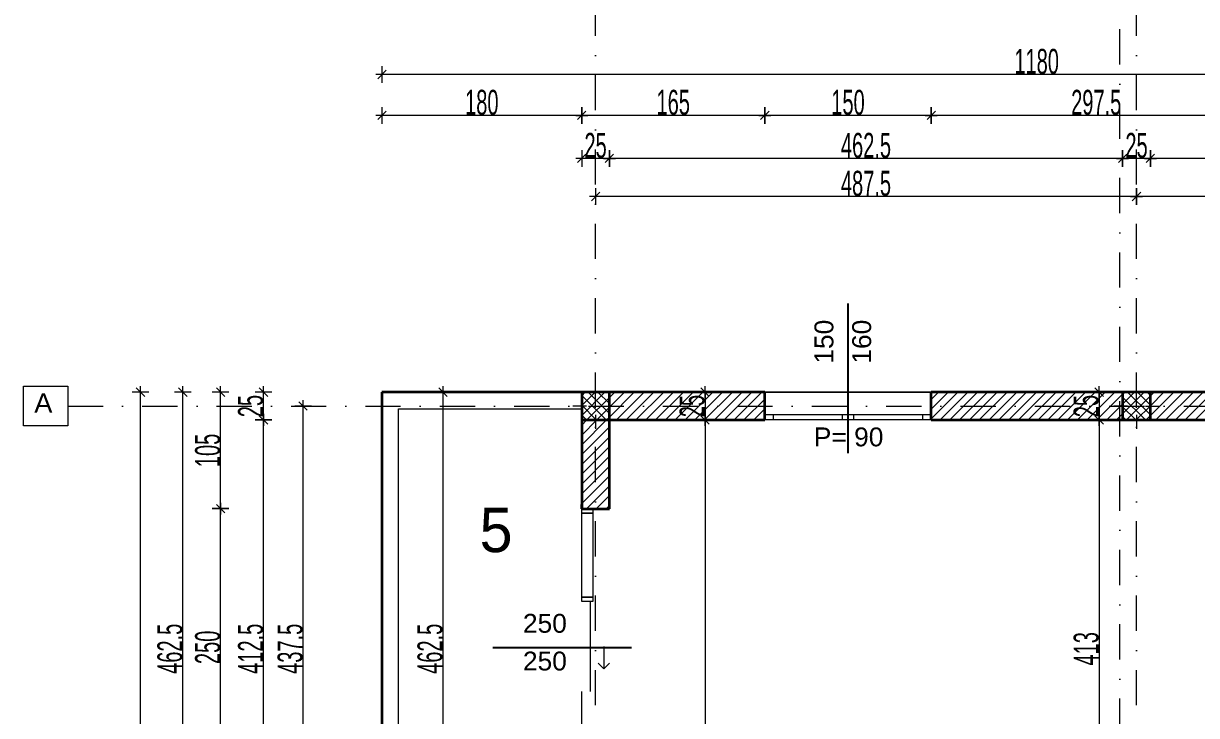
# Model space of a CAD drawing. Header units: millimetres. Extents: x -115530 to 122462, y -34508 to 119375.
# Drawn here: x -20716 to -10144, y 106046 to 112284 of the extents above; entities that cross this region are included whole.
import ezdxf

# ---------------------------------------------------------------- set-up
doc = ezdxf.new("R2010")
doc.units = ezdxf.units.MM
doc.header["$MEASUREMENT"] = 0
doc.linetypes.add('Dot & Dashed', pattern=[670.277762, 317.5, -176.388889, 0, -176.388874])
for name, color, linetype, lineweight in [('dimenzija', 7, 'Continuous', 13), ('dimenzuja vnatre', 251, 'Continuous', 9), ('New_Structural - Bearing_Pen_No__20', 1, 'Continuous', 0), ('New_Structural - Bearing_Pen_No__27', 7, 'Continuous', 25), ('New_Structural - Bearing_Pen_No__7', 7, 'Continuous', 35), ('PECAT-4', 10, 'Continuous', 13)]:
    doc.layers.add(name, color=color, linetype=linetype, lineweight=lineweight)
for name, color, linetype, lineweight, true_color in [('HATCH 2', 7, 'Continuous', 9, 0x575757), ('Marker - Section_Pen_No__85', 7, 'Continuous', 13, 0xaaaaaa), ('New_Structural - Bearing_Pen_No__168', 7, 'Continuous', 13, 0x6a6a6a), ('New_Structural - Bearing_Pen_No__23', 7, 'Continuous', 25, 0xbf7340), ('New_Structural - Bearing_Pen_No__3', 7, 'Continuous', 18, 0xff6600), ('New_Structural - Bearing_Pen_No__5', 7, 'Continuous', 25, 0x40a5ff), ('New_Structural - Bearing_Pen_No__8', 7, 'Continuous', 35, 0xa80f02), ('New_Structural - Bearing_Pen_No__87', 7, 'Continuous', 13, 0x6a6a6a), ('OSKI', 7, 'Continuous', 20, 0x156a84)]:
    doc.layers.add(name, color=color, linetype=linetype, lineweight=lineweight, true_color=true_color)
doc.styles.add('GENERATED_STYLE_1', font='arial.ttf')
doc.styles.add('PLATEIA', font='CGSAPPS.shx', dxfattribs={"width": 0.6})
doc.styles.add('SWISS', font='MCSWISB.TTF')
doc.dimstyles.new('100v', dxfattribs={"dimtxt": 225, "dimasz": 1, "dimexe": 0.18, "dimexo": 0.0625, "dimgap": 4, "dimtad": 1, "dimdec": 0, "dimlfac": 0.1, "dimzin": 12, "dimdsep": 46, "dimtxsty": 'PLATEIA', "dimblk": 'A$C321216CB', "dimcen": 0.09, "dimse1": 1, "dimse2": 1, "dimclrd": 256, "dimclrt": 256, "dimadec": 3, "dimazin": 0, "dimtfac": 1, "dimtdec": 0, "dimtix": 1, "dimtmove": 2, "dimatfit": 3, "dimldrblk": 'A$C321216CB', "dimfxl": 1, "dimtolj": 1, "dimtzin": 0, "dimlwd": -1, "dimarcsym": 0})
pattern_1 = [(45, (-112822.756, 83915.69), (-44.194174, 44.194174), [])]
pattern_2 = [(45, (-112822.756, 83915.69), (-44.194174, 44.194174), []), (135, (-112822.756, 83915.69), (-44.194174, -44.194174), [])]

# ---------------------------------------------------------------- blocks, each defined once
blk = doc.blocks.new('A$C321216CB')
for p, q in [((-54, 0), (54, 0)), ((-38, -38), (38, 38)), ((0, -75), (0, 75))]:
    blk.add_line(p, q)
blk = doc.blocks.new('*D810')
at = {"layer": 'DEFPOINTS', "color": 0, "transparency": 16777216}
for p in [(-10685, 110725), (-5810, 110291), (-10685, 109185)]:
    blk.add_point(p, dxfattribs=at)
at = {"layer": 'dimenzija', "transparency": 16777216}
blk.add_line((-5811, 110725), (-10684, 110725), dxfattribs=at)
at = {"layer": 'dimenzija', "transparency": 16777216, "rotation": 180}
blk.add_blockref('A$C321216CB', (-10685, 110725), dxfattribs=at)
at = {"layer": 'dimenzija', "transparency": 16777216}
blk.add_blockref('A$C321216CB', (-5810, 110725), dxfattribs=at)
at = {"layer": 'dimenzija', "transparency": 16777216, "insert": (-8248, 110842), "char_height": 225, "attachment_point": 5, "style": 'PLATEIA'}
blk.add_mtext('\\A1;487.5', dxfattribs=at)
blk = doc.blocks.new('*D812')
at = {"layer": 'DEFPOINTS', "color": 0, "transparency": 16777216}
for p in [(-10560, 111068), (-10560, 108961), (-5935, 108961)]:
    blk.add_point(p, dxfattribs=at)
at = {"layer": 'dimenzija', "transparency": 16777216}
blk.add_line((-5936, 111068), (-10559, 111068), dxfattribs=at)
at = {"layer": 'dimenzija', "transparency": 16777216, "rotation": 180}
blk.add_blockref('A$C321216CB', (-10560, 111068), dxfattribs=at)
at = {"layer": 'dimenzija', "transparency": 16777216}
blk.add_blockref('A$C321216CB', (-5935, 111068), dxfattribs=at)
at = {"layer": 'dimenzija', "transparency": 16777216, "insert": (-8248, 111184), "char_height": 225, "attachment_point": 5, "style": 'PLATEIA'}
blk.add_mtext('\\A1;462.5', dxfattribs=at)
blk = doc.blocks.new('*D813')
at = {"layer": 'DEFPOINTS', "color": 0, "transparency": 16777216}
for p in [(-15560, 110725), (-15560, 110091), (-10685, 109185)]:
    blk.add_point(p, dxfattribs=at)
at = {"layer": 'dimenzija', "transparency": 16777216}
blk.add_line((-10686, 110725), (-15559, 110725), dxfattribs=at)
at = {"layer": 'dimenzija', "transparency": 16777216, "rotation": 180}
blk.add_blockref('A$C321216CB', (-15560, 110725), dxfattribs=at)
at = {"layer": 'dimenzija', "transparency": 16777216}
blk.add_blockref('A$C321216CB', (-10685, 110725), dxfattribs=at)
at = {"layer": 'dimenzija', "transparency": 16777216, "insert": (-13123, 110842), "char_height": 225, "attachment_point": 5, "style": 'PLATEIA'}
blk.add_mtext('\\A1;487.5', dxfattribs=at)
blk = doc.blocks.new('*D814')
at = {"layer": 'DEFPOINTS', "color": 0, "transparency": 16777216}
for p in [(-10810, 111068), (-10810, 108961), (-10560, 108961)]:
    blk.add_point(p, dxfattribs=at)
at = {"layer": 'dimenzija', "transparency": 16777216}
blk.add_line((-10561, 111068), (-10809, 111068), dxfattribs=at)
at = {"layer": 'dimenzija', "transparency": 16777216, "rotation": 180}
blk.add_blockref('A$C321216CB', (-10810, 111068), dxfattribs=at)
at = {"layer": 'dimenzija', "transparency": 16777216}
blk.add_blockref('A$C321216CB', (-10560, 111068), dxfattribs=at)
at = {"layer": 'dimenzija', "transparency": 16777216, "insert": (-10685, 111184), "char_height": 225, "attachment_point": 5, "style": 'PLATEIA'}
blk.add_mtext('\\A1;25', dxfattribs=at)
blk = doc.blocks.new('*D815')
at = {"layer": 'DEFPOINTS', "color": 0, "transparency": 16777216}
for p in [(-15435, 111068), (-15435, 108961), (-10810, 108961)]:
    blk.add_point(p, dxfattribs=at)
at = {"layer": 'dimenzija', "transparency": 16777216}
blk.add_line((-10811, 111068), (-15434, 111068), dxfattribs=at)
at = {"layer": 'dimenzija', "transparency": 16777216, "rotation": 180}
blk.add_blockref('A$C321216CB', (-15435, 111068), dxfattribs=at)
at = {"layer": 'dimenzija', "transparency": 16777216}
blk.add_blockref('A$C321216CB', (-10810, 111068), dxfattribs=at)
at = {"layer": 'dimenzija', "transparency": 16777216, "insert": (-13123, 111184), "char_height": 225, "attachment_point": 5, "style": 'PLATEIA'}
blk.add_mtext('\\A1;462.5', dxfattribs=at)
blk = doc.blocks.new('*D816')
at = {"layer": 'DEFPOINTS', "color": 0, "transparency": 16777216}
for p in [(-15685, 111068), (-15685, 108961), (-15435, 108961)]:
    blk.add_point(p, dxfattribs=at)
at = {"layer": 'dimenzija', "transparency": 16777216}
blk.add_line((-15436, 111068), (-15684, 111068), dxfattribs=at)
at = {"layer": 'dimenzija', "transparency": 16777216, "rotation": 180}
blk.add_blockref('A$C321216CB', (-15685, 111068), dxfattribs=at)
at = {"layer": 'dimenzija', "transparency": 16777216}
blk.add_blockref('A$C321216CB', (-15435, 111068), dxfattribs=at)
at = {"layer": 'dimenzija', "transparency": 16777216, "insert": (-15560, 111184), "char_height": 225, "attachment_point": 5, "style": 'PLATEIA'}
blk.add_mtext('\\A1;25', dxfattribs=at)
blk = doc.blocks.new('*D817')
at = {"layer": 'DEFPOINTS', "color": 0, "transparency": 16777216}
for p in [(-17485, 111824), (-17485, 108961), (-5685, 108961)]:
    blk.add_point(p, dxfattribs=at)
at = {"layer": 'dimenzija', "transparency": 16777216}
blk.add_line((-5686, 111824), (-17484, 111824), dxfattribs=at)
at = {"layer": 'dimenzija', "transparency": 16777216, "rotation": 180}
blk.add_blockref('A$C321216CB', (-17485, 111824), dxfattribs=at)
at = {"layer": 'dimenzija', "transparency": 16777216}
blk.add_blockref('A$C321216CB', (-5685, 111824), dxfattribs=at)
at = {"layer": 'dimenzija', "transparency": 16777216, "insert": (-11585, 111941), "char_height": 225, "attachment_point": 5, "style": 'PLATEIA'}
blk.add_mtext('\\A1;1180', dxfattribs=at)
blk = doc.blocks.new('*D827')
at = {"layer": 'DEFPOINTS', "color": 0, "transparency": 16777216}
for p in [(-18196, 108836), (-15987, 108836), (-15867, 104461)]:
    blk.add_point(p, dxfattribs=at)
at = {"layer": 'dimenzija', "transparency": 16777216}
blk.add_line((-18196, 104462), (-18196, 108835), dxfattribs=at)
for p, rotation in [((-18196, 108836), 90), ((-18196, 104461), 270)]:
    blk.add_blockref('A$C321216CB', p, dxfattribs=dict(at, rotation=rotation))
at = {"layer": 'dimenzija', "transparency": 16777216, "insert": (-18312, 106648), "char_height": 225, "attachment_point": 5, "rotation": 90, "style": 'PLATEIA'}
blk.add_mtext('\\A1;437.5', dxfattribs=at)
blk = doc.blocks.new('*D831')
at = {"layer": 'DEFPOINTS', "color": 0, "transparency": 16777216}
for p in [(-18552, 108711), (-15685, 108711), (-15685, 104586)]:
    blk.add_point(p, dxfattribs=at)
at = {"layer": 'dimenzija', "transparency": 16777216}
blk.add_line((-18552, 104587), (-18552, 108710), dxfattribs=at)
for p, rotation in [((-18552, 108711), 90), ((-18552, 104586), 270)]:
    blk.add_blockref('A$C321216CB', p, dxfattribs=dict(at, rotation=rotation))
at = {"layer": 'dimenzija', "transparency": 16777216, "insert": (-18668, 106648), "char_height": 225, "attachment_point": 5, "rotation": 90, "style": 'PLATEIA'}
blk.add_mtext('\\A1;412.5', dxfattribs=at)
blk = doc.blocks.new('*D832')
at = {"layer": 'DEFPOINTS', "color": 0, "transparency": 16777216}
for p in [(-18552, 108961), (-15685, 108961), (-15685, 108711)]:
    blk.add_point(p, dxfattribs=at)
at = {"layer": 'dimenzija', "transparency": 16777216}
blk.add_line((-18552, 108712), (-18552, 108960), dxfattribs=at)
for p, rotation in [((-18552, 108961), 90), ((-18552, 108711), 270)]:
    blk.add_blockref('A$C321216CB', p, dxfattribs=dict(at, rotation=rotation))
at = {"layer": 'dimenzija', "transparency": 16777216, "insert": (-18668, 108836), "char_height": 225, "attachment_point": 5, "rotation": 90, "style": 'PLATEIA'}
blk.add_mtext('\\A1;25', dxfattribs=at)
blk = doc.blocks.new('*D890')
at = {"layer": 'DEFPOINTS', "color": 0, "transparency": 16777216}
for p in [(-16934, 108961), (-16847, 108961), (-16847, 104336)]:
    blk.add_point(p, dxfattribs=at)
at = {"layer": 'dimenzija', "transparency": 16777216}
blk.add_line((-16934, 104337), (-16934, 108960), dxfattribs=at)
for p, rotation in [((-16934, 108961), 90), ((-16934, 104336), 270)]:
    blk.add_blockref('A$C321216CB', p, dxfattribs=dict(at, rotation=rotation))
at = {"layer": 'dimenzija', "transparency": 16777216, "insert": (-17051, 106648), "char_height": 225, "attachment_point": 5, "rotation": 90, "style": 'PLATEIA'}
blk.add_mtext('\\A1;462.5', dxfattribs=at)
blk = doc.blocks.new('*D896')
at = {"layer": 'DEFPOINTS', "color": 0, "transparency": 16777216}
for p in [(-18939, 107911), (-15685, 107911), (-15685, 105411)]:
    blk.add_point(p, dxfattribs=at)
at = {"layer": 'dimenzija', "transparency": 16777216}
blk.add_line((-18939, 105412), (-18939, 107910), dxfattribs=at)
for p, rotation in [((-18939, 107911), 90), ((-18939, 105411), 270)]:
    blk.add_blockref('A$C321216CB', p, dxfattribs=dict(at, rotation=rotation))
at = {"layer": 'dimenzija', "transparency": 16777216, "insert": (-19055, 106661), "char_height": 225, "attachment_point": 5, "rotation": 90, "style": 'PLATEIA'}
blk.add_mtext('\\A1;250', dxfattribs=at)
blk = doc.blocks.new('*D897')
at = {"layer": 'DEFPOINTS', "color": 0, "transparency": 16777216}
for p in [(-18939, 108961), (-15685, 108961), (-15685, 107911)]:
    blk.add_point(p, dxfattribs=at)
at = {"layer": 'dimenzija', "transparency": 16777216}
blk.add_line((-18939, 107912), (-18939, 108960), dxfattribs=at)
for p, rotation in [((-18939, 108961), 90), ((-18939, 107911), 270)]:
    blk.add_blockref('A$C321216CB', p, dxfattribs=dict(at, rotation=rotation))
at = {"layer": 'dimenzija', "transparency": 16777216, "insert": (-19055, 108436), "char_height": 225, "attachment_point": 5, "rotation": 90, "style": 'PLATEIA'}
blk.add_mtext('\\A1;105', dxfattribs=at)
blk = doc.blocks.new('*D899')
at = {"layer": 'DEFPOINTS', "color": 0, "transparency": 16777216}
for p in [(-19279, 108961), (-17485, 108961), (-16264, 104336)]:
    blk.add_point(p, dxfattribs=at)
at = {"layer": 'dimenzija', "transparency": 16777216}
blk.add_line((-19279, 104337), (-19279, 108960), dxfattribs=at)
for p, rotation in [((-19279, 108961), 90), ((-19279, 104336), 270)]:
    blk.add_blockref('A$C321216CB', p, dxfattribs=dict(at, rotation=rotation))
at = {"layer": 'dimenzija', "transparency": 16777216, "insert": (-19395, 106648), "char_height": 225, "attachment_point": 5, "rotation": 90, "style": 'PLATEIA'}
blk.add_mtext('\\A1;462.5', dxfattribs=at)
blk = doc.blocks.new('*D784')
at = {"layer": 'DEFPOINTS', "color": 0, "transparency": 16777216}
for p in [(-19661, 108961), (-15685, 108961), (-15685, 99961)]:
    blk.add_point(p, dxfattribs=at)
at = {"layer": 'dimenzija', "transparency": 16777216}
blk.add_line((-19661, 99962), (-19661, 108960), dxfattribs=at)
for p, rotation in [((-19661, 108961), 90), ((-19661, 99961), 270)]:
    blk.add_blockref('A$C321216CB', p, dxfattribs=dict(at, rotation=rotation))
at = {"layer": 'dimenzija', "transparency": 16777216, "insert": (-19777, 104461), "char_height": 225, "attachment_point": 5, "rotation": 90, "style": 'PLATEIA'}
blk.add_mtext('\\A1;900', dxfattribs=at)
blk = doc.blocks.new('*D880')
at = {"layer": 'DEFPOINTS', "color": 0, "transparency": 16777216}
for p in [(-12535, 111456), (-12535, 108861), (-9560, 108861)]:
    blk.add_point(p, dxfattribs=at)
at = {"layer": 'dimenzija', "transparency": 16777216}
blk.add_line((-9561, 111456), (-12534, 111456), dxfattribs=at)
at = {"layer": 'dimenzija', "transparency": 16777216, "rotation": 180}
blk.add_blockref('A$C321216CB', (-12535, 111456), dxfattribs=at)
at = {"layer": 'dimenzija', "transparency": 16777216}
blk.add_blockref('A$C321216CB', (-9560, 111456), dxfattribs=at)
at = {"layer": 'dimenzija', "transparency": 16777216, "insert": (-11048, 111572), "char_height": 225, "attachment_point": 5, "style": 'PLATEIA'}
blk.add_mtext('\\A1;297.5', dxfattribs=at)
blk = doc.blocks.new('*D881')
at = {"layer": 'DEFPOINTS', "color": 0, "transparency": 16777216}
for p in [(-14035, 111456), (-14035, 108861), (-12535, 108861)]:
    blk.add_point(p, dxfattribs=at)
at = {"layer": 'dimenzija', "transparency": 16777216}
blk.add_line((-12536, 111456), (-14034, 111456), dxfattribs=at)
at = {"layer": 'dimenzija', "transparency": 16777216, "rotation": 180}
blk.add_blockref('A$C321216CB', (-14035, 111456), dxfattribs=at)
at = {"layer": 'dimenzija', "transparency": 16777216}
blk.add_blockref('A$C321216CB', (-12535, 111456), dxfattribs=at)
at = {"layer": 'dimenzija', "transparency": 16777216, "insert": (-13285, 111572), "char_height": 225, "attachment_point": 5, "style": 'PLATEIA'}
blk.add_mtext('\\A1;150', dxfattribs=at)
blk = doc.blocks.new('*D882')
at = {"layer": 'DEFPOINTS', "color": 0, "transparency": 16777216}
for p in [(-15685, 111456), (-15685, 108961), (-14035, 108861)]:
    blk.add_point(p, dxfattribs=at)
at = {"layer": 'dimenzija', "transparency": 16777216}
blk.add_line((-14036, 111456), (-15684, 111456), dxfattribs=at)
at = {"layer": 'dimenzija', "transparency": 16777216, "rotation": 180}
blk.add_blockref('A$C321216CB', (-15685, 111456), dxfattribs=at)
at = {"layer": 'dimenzija', "transparency": 16777216}
blk.add_blockref('A$C321216CB', (-14035, 111456), dxfattribs=at)
at = {"layer": 'dimenzija', "transparency": 16777216, "insert": (-14860, 111572), "char_height": 225, "attachment_point": 5, "style": 'PLATEIA'}
blk.add_mtext('\\A1;165', dxfattribs=at)
blk = doc.blocks.new('*D785')
at = {"layer": 'DEFPOINTS', "color": 0, "transparency": 16777216}
for p in [(-17485, 111456), (-17485, 108961), (-15685, 108961)]:
    blk.add_point(p, dxfattribs=at)
at = {"layer": 'dimenzija', "transparency": 16777216}
blk.add_line((-15686, 111456), (-17484, 111456), dxfattribs=at)
at = {"layer": 'dimenzija', "transparency": 16777216, "rotation": 180}
blk.add_blockref('A$C321216CB', (-17485, 111456), dxfattribs=at)
at = {"layer": 'dimenzija', "transparency": 16777216}
blk.add_blockref('A$C321216CB', (-15685, 111456), dxfattribs=at)
at = {"layer": 'dimenzija', "transparency": 16777216, "insert": (-16585, 111572), "char_height": 225, "attachment_point": 5, "style": 'PLATEIA'}
blk.add_mtext('\\A1;180', dxfattribs=at)
blk = doc.blocks.new('*D927')
at = {"layer": 'DEFPOINTS', "color": 0, "transparency": 16777216}
for p in [(-14241, 108961), (-14573, 108711), (-14241, 108711)]:
    blk.add_point(p, dxfattribs=at)
at = {"layer": 'dimenzuja vnatre', "transparency": 16777216}
blk.add_line((-14573, 108960), (-14573, 108712), dxfattribs=at)
for p, rotation in [((-14573, 108961), 90), ((-14573, 108711), 270)]:
    blk.add_blockref('A$C321216CB', p, dxfattribs=dict(at, rotation=rotation))
at = {"layer": 'dimenzuja vnatre', "transparency": 16777216, "insert": (-14689, 108836), "char_height": 225, "attachment_point": 5, "rotation": 90, "style": 'PLATEIA'}
blk.add_mtext('\\A1;25', dxfattribs=at)
blk = doc.blocks.new('*D928')
at = {"layer": 'DEFPOINTS', "color": 0, "transparency": 16777216}
for p in [(-14241, 108711), (-14573, 100211), (-13025, 100211)]:
    blk.add_point(p, dxfattribs=at)
at = {"layer": 'dimenzuja vnatre', "transparency": 16777216}
blk.add_line((-14573, 108710), (-14573, 100212), dxfattribs=at)
for p, rotation in [((-14573, 108711), 90), ((-14573, 100211), 270)]:
    blk.add_blockref('A$C321216CB', p, dxfattribs=dict(at, rotation=rotation))
at = {"layer": 'dimenzuja vnatre', "transparency": 16777216, "insert": (-14689, 104461), "char_height": 225, "attachment_point": 5, "rotation": 90, "style": 'PLATEIA'}
blk.add_mtext('\\A1;850', dxfattribs=at)
blk = doc.blocks.new('*D940')
at = {"layer": 'DEFPOINTS', "color": 0, "transparency": 16777216}
for p in [(-10906, 108961), (-11022, 108711), (-10906, 108711)]:
    blk.add_point(p, dxfattribs=at)
at = {"layer": 'dimenzuja vnatre', "transparency": 16777216}
blk.add_line((-11022, 108960), (-11022, 108712), dxfattribs=at)
for p, rotation in [((-11022, 108961), 90), ((-11022, 108711), 270)]:
    blk.add_blockref('A$C321216CB', p, dxfattribs=dict(at, rotation=rotation))
at = {"layer": 'dimenzuja vnatre', "transparency": 16777216, "insert": (-11138, 108836), "char_height": 225, "attachment_point": 5, "rotation": 90, "style": 'PLATEIA'}
blk.add_mtext('\\A1;25', dxfattribs=at)
blk = doc.blocks.new('*D941')
at = {"layer": 'DEFPOINTS', "color": 0, "transparency": 16777216}
for p in [(-10906, 108711), (-11022, 104586), (-10810, 104586)]:
    blk.add_point(p, dxfattribs=at)
at = {"layer": 'dimenzuja vnatre', "transparency": 16777216}
blk.add_line((-11022, 108710), (-11022, 104587), dxfattribs=at)
for p, rotation in [((-11022, 108711), 90), ((-11022, 104586), 270)]:
    blk.add_blockref('A$C321216CB', p, dxfattribs=dict(at, rotation=rotation))
at = {"layer": 'dimenzuja vnatre', "transparency": 16777216, "insert": (-11138, 106648), "char_height": 225, "attachment_point": 5, "rotation": 90, "style": 'PLATEIA'}
blk.add_mtext('\\A1;413', dxfattribs=at)

msp = doc.modelspace()

# ---------------------------------------------------------------- hatches: boundary and pattern name
at = {"layer": 'HATCH 2', "linetype": 'Continuous', "lineweight": 13}
h = msp.add_hatch(dxfattribs=at)
h.set_pattern_fill('ANSI37', color=256, scale=500, style=0)
h.set_pattern_definition(pattern_2)
h.paths.add_polyline_path([(-15435.19, 108960.73), (-15685.19, 108960.73), (-15685.19, 108710.73), (-15435.19, 108710.73)])
h = msp.add_hatch(dxfattribs=at)
h.set_pattern_fill('ANSI37', color=256, scale=500, style=0)
h.set_pattern_definition(pattern_2)
h.paths.add_polyline_path([(-10560.19, 108960.73), (-10810.19, 108960.73), (-10810.19, 108710.73), (-10560.19, 108710.73)])
at = {"layer": 'New_Structural - Bearing_Pen_No__168', "linetype": 'Continuous', "lineweight": 13, "true_color": 0x9ea0a3}
h = msp.add_hatch(dxfattribs=at)
h.set_pattern_fill('ANSI31', color=253, scale=500, style=0)
h.set_pattern_definition(pattern_1)
h.paths.add_polyline_path([(-14035.19, 108710.73), (-14035.19, 108960.73), (-15435.19, 108960.73), (-15435.19, 108710.73)])
h = msp.add_hatch(dxfattribs=at)
h.set_pattern_fill('ANSI31', color=253, scale=500, style=0)
h.set_pattern_definition(pattern_1)
h.paths.add_polyline_path([(-10810.19, 108710.73), (-10810.19, 108960.73), (-12535.19, 108960.73), (-12535.19, 108710.73)])
h = msp.add_hatch(dxfattribs=at)
h.set_pattern_fill('ANSI31', color=253, scale=500, style=0)
h.set_pattern_definition(pattern_1)
h.paths.add_polyline_path([(-9560.19, 108710.73), (-9560.19, 108960.73), (-10560.19, 108960.73), (-10560.19, 108710.73)])
h = msp.add_hatch(dxfattribs=at)
h.set_pattern_fill('ANSI31', color=253, scale=500, style=0)
h.set_pattern_definition(pattern_1)
h.paths.add_polyline_path([(-15435.19, 108710.73), (-15685.19, 108710.73), (-15685.19, 107910.73), (-15435.19, 107910.73)])

# ---------------------------------------------------------------- linework, layer by layer
at = {"layer": 'dimenzija'}
msp.add_lwpolyline([(-17485.19, 108960.73), (-5685.19, 108960.73)], dxfattribs=at)
at = {"layer": 'Marker - Section_Pen_No__85', "color": 253, "linetype": 'Dot & Dashed', "lineweight": 13, "true_color": 0xaaaaaa}
msp.add_line((-10834.66, 94484.93), (-10834.66, 113584.17), dxfattribs=at)
at = {"layer": 'New_Structural - Bearing_Pen_No__20', "color": 1, "linetype": 'Continuous', "lineweight": 0}
for p, q in [((-15560.19, 108915.73), (-15560.19, 109040.73)), ((-10685.19, 108915.73), (-10685.19, 109040.73)), ((-15640.19, 108835.73), (-15765.19, 108835.73)), ((-15480.19, 108835.73), (-15355.19, 108835.73)), ((-10765.19, 108835.73), (-10890.19, 108835.73)), ((-10605.19, 108835.73), (-10480.19, 108835.73)), ((-15560.19, 108755.73), (-15560.19, 108630.73)), ((-10685.19, 108755.73), (-10685.19, 108630.73))]:
    msp.add_line(p, q, dxfattribs=at)
for p in [(-15560.19, 108835.73), (-10685.19, 108835.73)]:
    msp.add_point(p, dxfattribs=at)
at = {"layer": 'New_Structural - Bearing_Pen_No__23', "color": 30, "linetype": 'Continuous', "lineweight": 20, "true_color": 0xff6600}
for p, q in [((-14035.19, 108760.73), (-13960.19, 108760.73)), ((-13960.19, 108710.73), (-14035.19, 108710.73)), ((-13960.19, 108760.73), (-13960.19, 108710.73)), ((-13335.19, 108710.73), (-13335.19, 108760.73)), ((-13335.19, 108760.73), (-13285.19, 108760.73)), ((-13285.19, 108710.73), (-13335.19, 108710.73)), ((-13285.19, 108760.73), (-13235.19, 108760.73)), ((-13235.19, 108710.73), (-13285.19, 108710.73)), ((-13235.19, 108760.73), (-13235.19, 108710.73)), ((-12610.19, 108710.73), (-12610.19, 108760.73)), ((-12610.19, 108760.73), (-12535.19, 108760.73)), ((-12535.19, 108710.73), (-12610.19, 108710.73)), ((-15685.19, 107870.73), (-15685.19, 107910.73)), ((-15685.19, 107910.73), (-15585.19, 107910.73)), ((-15585.19, 107870.73), (-15685.19, 107870.73)), ((-15585.19, 107910.73), (-15585.19, 107870.73)), ((-15685.19, 107074.49), (-15685.19, 107114.49)), ((-15685.19, 107114.49), (-15585.19, 107114.49)), ((-15585.19, 107114.49), (-15585.19, 107074.49)), ((-15585.19, 107074.49), (-15685.19, 107074.49))]:
    msp.add_line(p, q, dxfattribs=at)
msp.add_lwpolyline([(-15585.19, 107870.73), (-15585.19, 107114.49), (-15685.19, 107114.49), (-15685.19, 107870.73)], close=True, dxfattribs=at)
at = {"layer": 'New_Structural - Bearing_Pen_No__27', "color": 7, "linetype": 'Continuous', "lineweight": 35}
for p, q in [((-14035.19, 108760.73), (-14035.19, 108960.73)), ((-14035.19, 108760.73), (-14035.19, 108960.73)), ((-12535.19, 108760.73), (-12535.19, 108960.73)), ((-12535.19, 108760.73), (-12535.19, 108960.73)), ((-14035.19, 108710.73), (-14035.19, 108760.73)), ((-14035.19, 108710.73), (-14035.19, 108760.73)), ((-14035.19, 108710.73), (-14035.19, 108760.73)), ((-12535.19, 108710.73), (-12535.19, 108760.73)), ((-12535.19, 108710.73), (-12535.19, 108760.73)), ((-12535.19, 108710.73), (-12535.19, 108760.73)), ((-15685.19, 107910.73), (-15685.19, 107947.73)), ((-15685.19, 107910.73), (-15685.19, 107947.73)), ((-15685.19, 107910.73), (-15685.19, 107947.73)), ((-15435.19, 107910.73), (-15435.19, 107947.73)), ((-15435.19, 107910.73), (-15435.19, 107947.73)), ((-15435.19, 107910.73), (-15435.19, 107947.73)), ((-15685.19, 107910.73), (-15585.19, 107910.73)), ((-15685.19, 107910.73), (-15585.19, 107910.73)), ((-15685.19, 107910.73), (-15585.19, 107910.73)), ((-15585.19, 107910.73), (-15435.19, 107910.73)), ((-15585.19, 107910.73), (-15435.19, 107910.73)), ((-15585.19, 107910.73), (-15435.19, 107910.73))]:
    msp.add_line(p, q, dxfattribs=at)
for points in [[(-17485.19, 108960.73), (-17485.19, 108810.73)], [(-15685.19, 108960.73), (-17485.19, 108960.73)], [(-14035.19, 108960.73), (-15435.19, 108960.73)], [(-10810.19, 108960.73), (-12535.19, 108960.73)], [(-9560.19, 108960.73), (-10560.19, 108960.73)], [(-17485.19, 108810.73), (-17485.19, 104485.73)], [(-15685.19, 108710.73), (-15685.19, 107910.73)], [(-15435.19, 108710.73), (-14035.19, 108710.73)], [(-15435.19, 107910.73), (-15435.19, 108710.73)], [(-12535.19, 108710.73), (-10810.19, 108710.73)], [(-10560.19, 108710.73), (-9560.19, 108710.73)]]:
    msp.add_lwpolyline(points, dxfattribs=at)
at = {"layer": 'New_Structural - Bearing_Pen_No__3', "color": 30, "linetype": 'Continuous', "lineweight": 18, "true_color": 0xff6600}
for p, q in [((-12535.19, 108960.73), (-14035.19, 108960.73)), ((-12535.19, 108710.73), (-14035.19, 108710.73)), ((-13960.19, 108760.73), (-13335.19, 108760.73)), ((-13335.19, 108710.73), (-13960.19, 108710.73)), ((-13235.19, 108760.73), (-12610.19, 108760.73)), ((-12610.19, 108710.73), (-13235.19, 108710.73)), ((-15605.19, 106262.61), (-15605.19, 107074.49)), ((-15485.19, 106668.55), (-15485.19, 106468.55)), ((-15485.19, 106468.55), (-15535.19, 106518.55)), ((-15485.19, 106468.55), (-15435.19, 106518.55)), ((-15685.19, 105450.73), (-15685.19, 106262.61))]:
    msp.add_line(p, q, dxfattribs=at)
at = {"layer": 'New_Structural - Bearing_Pen_No__5', "color": 161, "linetype": 'Continuous', "lineweight": 25, "true_color": 0x40a5ff}
for p, q in [((-13285.19, 109760.73), (-13285.19, 108410.73)), ((-16485.19, 106660.73), (-15235.19, 106660.73))]:
    msp.add_line(p, q, dxfattribs=at)
at = {"layer": 'New_Structural - Bearing_Pen_No__8', "color": 14, "linetype": 'Continuous', "lineweight": 35, "true_color": 0xa80f02}
for points in [[(-15435.19, 108960.73), (-15685.19, 108960.73), (-15685.19, 108710.73), (-15435.19, 108710.73)], [(-10560.19, 108960.73), (-10810.19, 108960.73), (-10810.19, 108710.73), (-10560.19, 108710.73)]]:
    msp.add_lwpolyline(points, close=True, dxfattribs=at)
at = {"layer": 'New_Structural - Bearing_Pen_No__87', "color": 251, "linetype": 'Continuous', "lineweight": 20, "true_color": 0x6a6a6a}
for points in [[(-17335.19, 108810.73), (-15685.19, 108810.73)], [(-17335.19, 104485.73), (-17335.19, 108810.73)]]:
    msp.add_lwpolyline(points, dxfattribs=at)
at = {"layer": 'OSKI', "linetype": 'Dot & Dashed'}
for p, q in [((-15560.19, 96753.97), (-15560.19, 113035.14)), ((-10685.19, 96753.97), (-10685.19, 113035.14)), ((-20315.56, 108835.73), (-1129.22, 108835.73))]:
    msp.add_line(p, q, dxfattribs=at)
at = {"layer": 'OSKI'}
msp.add_lwpolyline([(-20715.56, 109013.84), (-20315.56, 109013.84), (-20315.56, 108657.63), (-20715.56, 108657.63)], close=True, dxfattribs=at)

# ---------------------------------------------------------------- texts
at = {"layer": 'New_Structural - Bearing_Pen_No__7', "color": 7, "linetype": 'Continuous', "lineweight": 35, "char_height": 170, "attachment_point": 7, "rotation": 90, "style": 'GENERATED_STYLE_1'}
for s, insert in [('\\A1;{\\pql;\\pt0;\\fArial|b0|i0|c0|p34;150\\fArial|b0|i0|c0|p34;\\A1{\\H.66x;\\S^  ;}\\fArial|b0|i0|c0|p34;\\fArial|b0|i0|c0|p34;}', (-13367.39, 109217.71)), ('\\A1;{\\pql;\\pt0;\\fArial|b0|i0|c0|p34;160\\fArial|b0|i0|c0|p34;\\A1{\\H.66x;\\S^  ;}\\fArial|b0|i0|c0|p34;\\fArial|b0|i0|c0|p34;}', (-13027.39, 109217.71))]:
    msp.add_mtext(s, dxfattribs=dict(at, insert=insert))
at = {"layer": 'New_Structural - Bearing_Pen_No__7', "color": 7, "linetype": 'Continuous', "lineweight": 35, "char_height": 170, "attachment_point": 7, "style": 'GENERATED_STYLE_1'}
for s, insert in [('\\A1;{\\pql;\\pt0;\\fArial|b0|i0|c0|p34;P= 90\\fArial|b0|i0|c0|p34;\\A1{\\H.66x;\\S^  ;}\\fArial|b0|i0|c0|p34;\\fArial|b0|i0|c0|p34;}', (-13592.94, 108423.1)), ('\\A1;{\\pql;\\pt0;\\fArial|b0|i0|c0|p34;250\\fArial|b0|i0|c0|p34;\\A1{\\H.66x;\\S^  ;}\\fArial|b0|i0|c0|p34;\\fArial|b0|i0|c0|p34;}', (-16214.64, 106742.94)), ('\\A1;{\\pql;\\pt0;\\fArial|b0|i0|c0|p34;250\\fArial|b0|i0|c0|p34;\\A1{\\H.66x;\\S^  ;}\\fArial|b0|i0|c0|p34;\\fArial|b0|i0|c0|p34;}', (-16214.64, 106402.94))]:
    msp.add_mtext(s, dxfattribs=dict(at, insert=insert))
at = {"layer": 'OSKI', "linetype": 'ByBlock', "insert": (-20617.87, 108776.54), "char_height": 175, "attachment_point": 7, "style": 'GENERATED_STYLE_1'}
msp.add_mtext('A', dxfattribs=at)
at = {"layer": 'PECAT-4', "linetype": 'Continuous', "style": 'SWISS'}
msp.add_text('5', height=400, dxfattribs=at).set_placement((-16605.44, 107519.27))

# ---------------------------------------------------------------- dimensions: what is measured, and where the dimension line sits
at = {"layer": 'dimenzija'}
for base, p1, p2, angle, picture, middle in [((-17485.19, 111824.37), (-5685.19, 108960.73), (-17485.19, 108960.73), 180, '*D817', (-11585.19, 111940.87)), ((-12535.19, 111455.85), (-9560.19, 108860.73), (-12535.19, 108860.73), 180, '*D880', (-11047.69, 111572.35)), ((-15435.19, 111067.59), (-10810.19, 108960.73), (-15435.19, 108960.73), 180, '*D815', (-13122.69, 111184.09)), ((-10560.19, 111067.59), (-5935.19, 108960.73), (-10560.19, 108960.73), 180, '*D812', (-8247.69, 111184.09)), ((-15560.19, 110725.41), (-10685.19, 109184.84), (-15560.19, 110091.48), 180, '*D813', (-13122.69, 110841.91)), ((-10685.19, 110725.41), (-5810.11, 110290.77), (-10685.19, 109184.84), 180, '*D810', (-8247.65, 110841.91)), ((-19278.93, 108960.73), (-16264.1, 104335.73), (-17485.19, 108960.73), 270, '*D899', (-19395.43, 106648.23)), ((-18551.5, 108960.73), (-15685.19, 108710.73), (-15685.19, 108960.73), 270, '*D832', (-18668, 108835.73)), ((-16934.44, 108960.73), (-16846.89, 104335.73), (-16846.89, 108960.73), 270, '*D890', (-17050.94, 106648.23)), ((-18195.61, 108835.73), (-15867.41, 104460.73), (-15986.89, 108835.73), 270, '*D827', (-18312.11, 106648.23)), ((-18551.5, 108710.73), (-15685.19, 104585.73), (-15685.19, 108710.73), 270, '*D831', (-18668, 106648.23))]:
    dim = msp.add_linear_dim(base=base, p1=p1, p2=p2, angle=angle, dimstyle='100v', override={"dimdec": 1}, dxfattribs=at)
    dim.commit()
    dim.dimension.update_dxf_attribs({"geometry": picture, "text_midpoint": middle})
for base, p1, p2, angle, picture, middle in [((-17485.19, 111455.85), (-15685.19, 108960.73), (-17485.19, 108960.73), 180, '*D785', (-16585.19, 111572.35)), ((-15685.19, 111455.85), (-14035.19, 108860.73), (-15685.19, 108960.73), 180, '*D882', (-14860.19, 111572.35)), ((-14035.19, 111455.85), (-12535.19, 108860.73), (-14035.19, 108860.73), 180, '*D881', (-13285.19, 111572.35)), ((-15685.19, 111067.59), (-15435.19, 108960.73), (-15685.19, 108960.73), 180, '*D816', (-15560.19, 111184.09)), ((-10810.19, 111067.59), (-10560.19, 108960.73), (-10810.19, 108960.73), 180, '*D814', (-10685.19, 111184.09)), ((-19660.58, 108960.73), (-15685.19, 99960.73), (-15685.19, 108960.73), 270, '*D784', (-19777.08, 104460.73)), ((-18938.79, 108960.73), (-15685.19, 107910.73), (-15685.19, 108960.73), 270, '*D897', (-19055.29, 108435.73)), ((-18938.79, 107910.73), (-15685.19, 105410.73), (-15685.19, 107910.73), 270, '*D896', (-19055.29, 106660.73))]:
    dim = msp.add_linear_dim(base=base, p1=p1, p2=p2, angle=angle, dimstyle='100v', dxfattribs=at)
    dim.commit()
    dim.dimension.update_dxf_attribs({"geometry": picture, "text_midpoint": middle})
at = {"layer": 'dimenzuja vnatre'}
for base, p1, p2, picture, middle in [((-14572.72, 108710.73), (-14240.67, 108960.73), (-14240.67, 108710.73), '*D927', (-14689.22, 108835.73)), ((-11021.65, 108710.73), (-10906.35, 108960.73), (-10906.35, 108710.73), '*D940', (-11138.15, 108835.73)), ((-14572.72, 100210.73), (-14240.67, 108710.73), (-13024.64, 100210.73), '*D928', (-14689.22, 104460.73)), ((-11021.65318599, 104585.73341996), (-10906.35380679, 108710.73341996), (-10810.1860653, 104585.73341996), '*D941', (-11138.15318599, 106648.23341996))]:
    dim = msp.add_linear_dim(base=base, p1=p1, p2=p2, angle=90, dimstyle='100v', dxfattribs=at)
    dim.commit()
    dim.dimension.update_dxf_attribs({"geometry": picture, "text_midpoint": middle})

doc.saveas('drawing.dxf')
